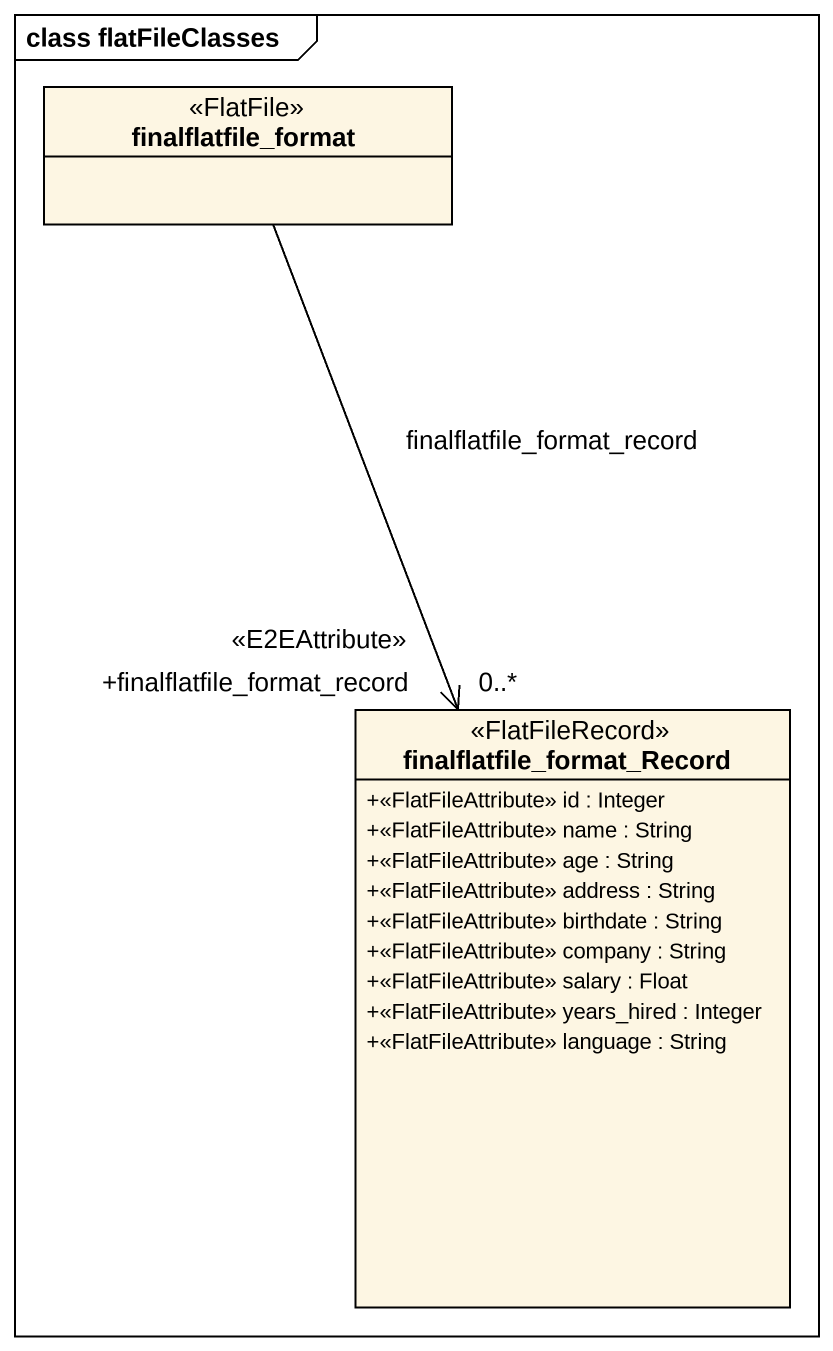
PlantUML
@startuml
mainframe class flatFileClasses
hide circle
hide empty members
skinparam classAttributeIconSize 0
class finalflatfile_format <<FlatFile>>
class finalflatfile_format_Record <<FlatFileRecord>> {
  +<<FlatFileAttribute>> id : Integer
  +<<FlatFileAttribute>> name : String
  +<<FlatFileAttribute>> age : String
  +<<FlatFileAttribute>> address : String
  +<<FlatFileAttribute>> birthdate : String
  +<<FlatFileAttribute>> company : String
  +<<FlatFileAttribute>> salary : Float
  +<<FlatFileAttribute>> years_hired : Integer
  +<<FlatFileAttribute>> language : String
}
finalflatfile_format --> "+finalflatfile_format_record\n<<E2EAttribute>>\n0..*" finalflatfile_format_Record : finalflatfile_format_record
@enduml
